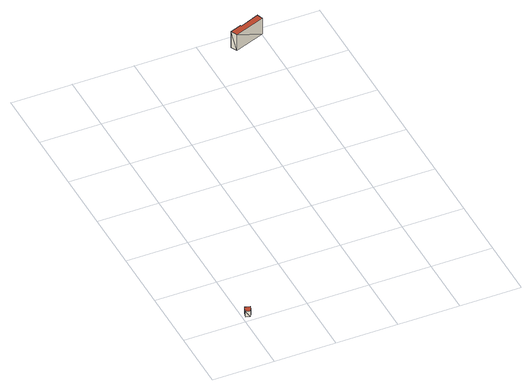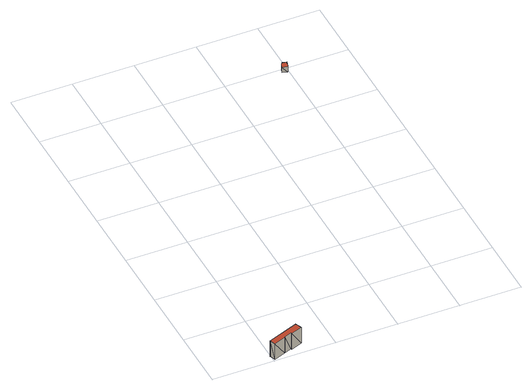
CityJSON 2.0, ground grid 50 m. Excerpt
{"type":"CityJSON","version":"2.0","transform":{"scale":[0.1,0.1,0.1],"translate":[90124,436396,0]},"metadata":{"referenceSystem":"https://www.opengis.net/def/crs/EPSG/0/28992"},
"CityObjects":{
"building1":{"type":"Building","attributes":{"+height_valid":1,"+groundHeight":3,"measuredHeight":8,"+function":"Industry","+org_car_parking_spaces":36,"+total_area":19,"+min_car_parking_spaces":0},"geometry":[{"type":"MultiSurface","lod":"1.2","boundaries":[[[0,1,2,3,4,5,6,7,8,9]],[[10,11,12,13,14,15,16,17,18,19]],[[0,11,10]],[[0,1,11]],[[1,12,11]],[[1,2,12]],[[2,13,12]],[[2,3,13]],[[3,14,13]],[[3,4,14]],[[4,15,14]],[[4,5,15]],[[5,16,15]],[[5,6,16]],[[6,17,16]],[[6,7,17]],[[7,18,17]],[[7,8,18]],[[8,19,18]],[[8,9,19]],[[9,10,19]],[[9,0,10]]],"semantics":{"surfaces":[{"type":"GroundSurface"},{"type":"RoofSurface"},{"type":"WallSurface"}],"values":[0,1,2,2,2,2,2,2,2,2,2,2,2,2,2,2,2,2,2,2,2,2]}}]},
"building2":{"type":"Building","attributes":{"+height_valid":1,"+groundHeight":0,"measuredHeight":15,"+function":"Industry","+org_car_parking_spaces":33,"+total_area":259,"+min_car_parking_spaces":0},"geometry":[{"type":"MultiSurface","lod":"1.2","boundaries":[[[20,21,22,23,24,25,26,27,28]],[[29,30,31,32,33,34,35,36,37]],[[20,30,29]],[[20,21,30]],[[21,31,30]],[[21,22,31]],[[22,32,31]],[[22,23,32]],[[23,33,32]],[[23,24,33]],[[24,34,33]],[[24,25,34]],[[25,35,34]],[[25,26,35]],[[26,36,35]],[[26,27,36]],[[27,37,36]],[[27,28,37]],[[28,29,37]],[[28,20,29]]],"semantics":{"surfaces":[{"type":"GroundSurface"},{"type":"RoofSurface"},{"type":"WallSurface"}],"values":[0,1,2,2,2,2,2,2,2,2,2,2,2,2,2,2,2,2,2,2]}}]}
},
"vertices":[
[46,8,30],[9,20,30],[10,23,30],[13,22,30],[14,33,30],[12,33,30],[24,71,30],[66,58,30],[54,20,30],[50,21,30],[46,8,80],[9,20,80],[10,23,80],[13,22,80],[14,33,80],[12,33,80],[24,71,80],[66,58,80],[54,20,80],[50,21,80],
[1503,2937,0],[1504,2935,0],[1253,2841,0],[1232,2894,0],[1324,2929,0],[1327,2921,0],[1387,2944,0],[1388,2945,0],[1486,2983,0],[1503,2937,150],[1504,2935,150],[1253,2841,150],[1232,2894,150],[1324,2929,150],[1327,2921,150],[1387,2944,150],[1388,2945,150],[1486,2983,150]
]}
